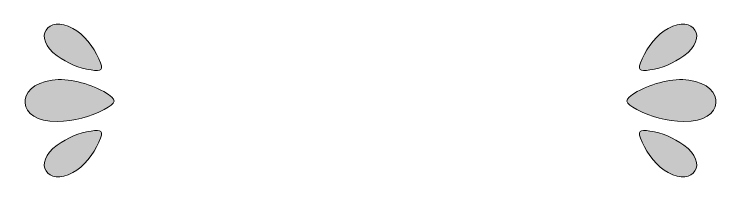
# Model space of a CAD drawing. Header units: inches. Extents: x 148 to 932, y -814 to -266.
# Drawn here: x 210 to 870, y -437 to -278 of the extents above; entities that cross this region are included whole.
import ezdxf

# ---------------------------------------------------------------- set-up
doc = ezdxf.new("R2010")
doc.units = ezdxf.units.IN
doc.header["$MEASUREMENT"] = 0
doc.layers.add('Layer 1', color=7, linetype='Continuous')

# ---------------------------------------------------------------- blocks, each defined once
blk = doc.blocks.new('block 7')
at = {"layer": 'Layer 1', "true_color": 0xf4d561}
h = blk.add_hatch(color=41, dxfattribs=at)
h.dxf.hatch_style = 2
edge = h.paths.add_edge_path()
edge.add_spline(control_points=[(249.5, -316.17), (259.46, -323.15), (269.61, -327.76), (280.98, -329.31), (290.32, -330.59), (293.27, -330.19), (288.2, -319.07), (282.97, -307.65), (274.13, -296.49), (264.05, -290.85), (240.65, -277.75), (225.93, -299.68), (249.5, -316.17)], knot_values=[0, 0, 0, 0, 1, 1, 1, 2, 2, 2, 3, 3, 3, 4, 4, 4, 4], degree=3, periodic=1)
h = blk.add_hatch(color=41, dxfattribs=at)
h.dxf.hatch_style = 2
edge = h.paths.add_edge_path()
edge.add_spline(control_points=[(293.04, -365.92), (303.92, -359.88), (306.7, -357.13), (292.57, -349.41), (278.02, -341.47), (259.86, -336.69), (244.74, -338.71), (209.7, -343.4), (211.5, -378.19), (249.42, -376.95), (265.47, -376.43), (279.82, -373.26), (293.04, -365.92)], knot_values=[0, 0, 0, 0, 1, 1, 1, 2, 2, 2, 3, 3, 3, 4, 4, 4, 4], degree=3, periodic=1)
h = blk.add_hatch(color=41, dxfattribs=at)
h.dxf.hatch_style = 2
edge = h.paths.add_edge_path()
edge.add_spline(control_points=[(264.05, -424.39), (274.13, -418.74), (282.97, -407.59), (288.2, -396.16), (293.27, -385.04), (290.32, -384.64), (280.98, -385.93), (269.61, -387.48), (259.46, -392.08), (249.5, -399.06), (225.93, -415.55), (240.65, -437.48), (264.05, -424.39)], knot_values=[0, 0, 0, 0, 1, 1, 1, 2, 2, 2, 3, 3, 3, 4, 4, 4, 4], degree=3, periodic=1)
at = {"layer": 'Layer 1', "lineweight": 0}
for points in [[(249.5, -316.17), (259.46, -323.15), (269.61, -327.76), (280.98, -329.31), (290.32, -330.59), (293.27, -330.19), (288.2, -319.07), (282.97, -307.65), (274.13, -296.49), (264.05, -290.85), (240.65, -277.75), (225.93, -299.68), (249.5, -316.17)], [(293.04, -365.92), (303.92, -359.88), (306.7, -357.13), (292.57, -349.41), (278.02, -341.47), (259.86, -336.69), (244.74, -338.71), (209.7, -343.4), (211.5, -378.19), (249.42, -376.95), (265.47, -376.43), (279.82, -373.26), (293.04, -365.92)], [(264.05, -424.39), (274.13, -418.74), (282.97, -407.59), (288.2, -396.16), (293.27, -385.04), (290.32, -384.64), (280.98, -385.93), (269.61, -387.48), (259.46, -392.08), (249.5, -399.06), (225.93, -415.55), (240.65, -437.48), (264.05, -424.39)]]:
    blk.add_open_spline(points, degree=3, knots=[0, 0, 0, 0, 1, 1, 1, 2, 2, 2, 3, 3, 3, 4, 4, 4, 4], dxfattribs=at)
blk = doc.blocks.new('block 8')
at = {"layer": 'Layer 1', "true_color": 0xf4d561}
h = blk.add_hatch(color=41, dxfattribs=at)
h.dxf.hatch_style = 2
edge = h.paths.add_edge_path()
edge.add_spline(control_points=[(830.16, -316.17), (820.2, -323.15), (810.06, -327.76), (798.68, -329.31), (789.35, -330.59), (786.39, -330.19), (791.46, -319.07), (796.69, -307.65), (805.54, -296.49), (815.62, -290.85), (839.01, -277.75), (853.73, -299.68), (830.16, -316.17)], knot_values=[0, 0, 0, 0, 1, 1, 1, 2, 2, 2, 3, 3, 3, 4, 4, 4, 4], degree=3, periodic=1)
h = blk.add_hatch(color=41, dxfattribs=at)
h.dxf.hatch_style = 2
edge = h.paths.add_edge_path()
edge.add_spline(control_points=[(786.63, -365.92), (775.74, -359.88), (772.96, -357.13), (787.09, -349.41), (801.64, -341.47), (819.81, -336.69), (834.92, -338.71), (869.96, -343.4), (868.16, -378.19), (830.24, -376.95), (814.19, -376.43), (799.84, -373.26), (786.63, -365.92)], knot_values=[0, 0, 0, 0, 1, 1, 1, 2, 2, 2, 3, 3, 3, 4, 4, 4, 4], degree=3, periodic=1)
h = blk.add_hatch(color=41, dxfattribs=at)
h.dxf.hatch_style = 2
edge = h.paths.add_edge_path()
edge.add_spline(control_points=[(815.62, -424.39), (805.54, -418.74), (796.69, -407.59), (791.46, -396.16), (786.39, -385.04), (789.35, -384.64), (798.68, -385.93), (810.06, -387.48), (820.2, -392.08), (830.16, -399.06), (853.73, -415.55), (839.01, -437.48), (815.62, -424.39)], knot_values=[0, 0, 0, 0, 1, 1, 1, 2, 2, 2, 3, 3, 3, 4, 4, 4, 4], degree=3, periodic=1)
at = {"layer": 'Layer 1', "lineweight": 0}
for points in [[(830.16, -316.17), (820.2, -323.15), (810.06, -327.76), (798.68, -329.31), (789.35, -330.59), (786.39, -330.19), (791.46, -319.07), (796.69, -307.65), (805.54, -296.49), (815.62, -290.85), (839.01, -277.75), (853.73, -299.68), (830.16, -316.17)], [(786.63, -365.92), (775.74, -359.88), (772.96, -357.13), (787.09, -349.41), (801.64, -341.47), (819.81, -336.69), (834.92, -338.71), (869.96, -343.4), (868.16, -378.19), (830.24, -376.95), (814.19, -376.43), (799.84, -373.26), (786.63, -365.92)], [(815.62, -424.39), (805.54, -418.74), (796.69, -407.59), (791.46, -396.16), (786.39, -385.04), (789.35, -384.64), (798.68, -385.93), (810.06, -387.48), (820.2, -392.08), (830.16, -399.06), (853.73, -415.55), (839.01, -437.48), (815.62, -424.39)]]:
    blk.add_open_spline(points, degree=3, knots=[0, 0, 0, 0, 1, 1, 1, 2, 2, 2, 3, 3, 3, 4, 4, 4, 4], dxfattribs=at)
blk = doc.blocks.new('block 6')
at = {"layer": 'Layer 1'}
for name in ['block 7', 'block 8']:
    blk.add_blockref(name, (0, 0), dxfattribs=at)
blk = doc.blocks.new('block 2')
at = {"layer": 'Layer 1'}
blk.add_blockref('block 6', (0, 0), dxfattribs=at)

msp = doc.modelspace()

# ---------------------------------------------------------------- block references
at = {"layer": 'Layer 1'}
msp.add_blockref('block 2', (0, 0), dxfattribs=at)

doc.saveas('drawing.dxf')
